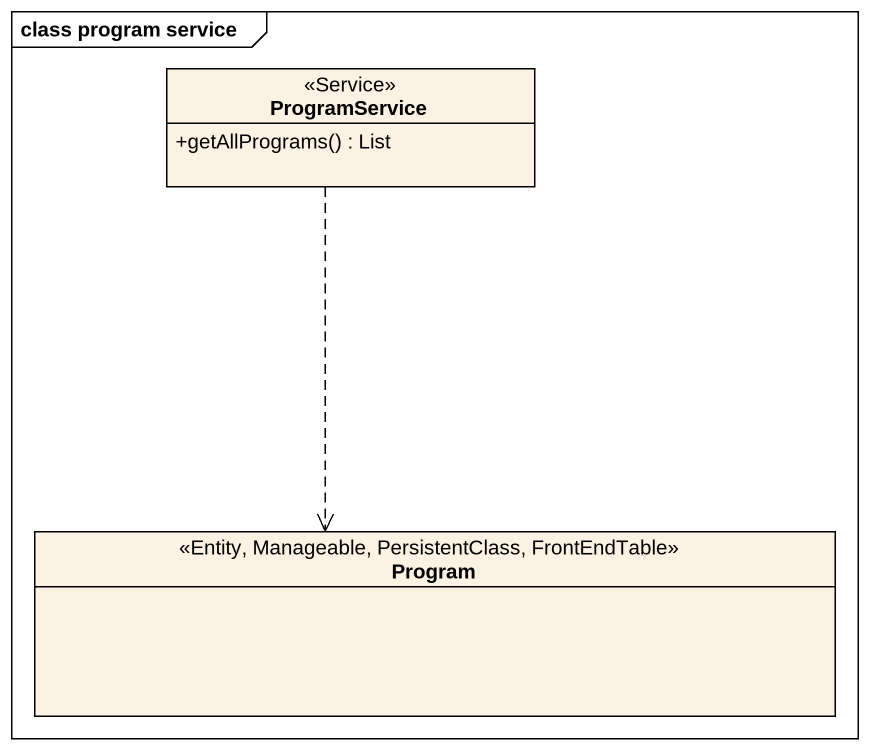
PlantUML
@startuml
mainframe class program service
hide circle
hide empty members
skinparam classAttributeIconSize 0
class ProgramService <<Service>> {
  +getAllPrograms() : List
}
class Program <<Entity, Manageable, PersistentClass, FrontEndTable>>
ProgramService ..> Program
@enduml
